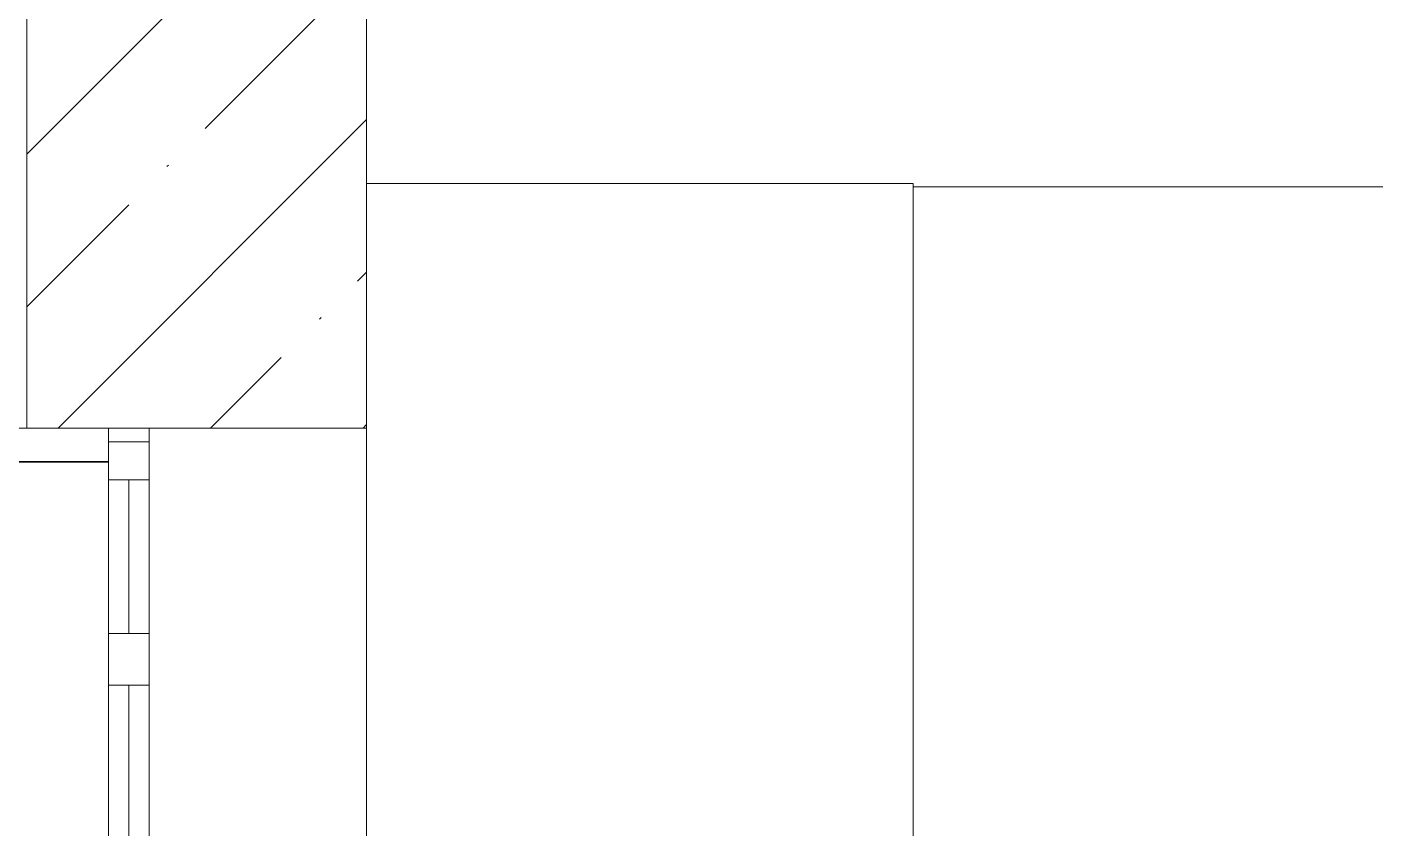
# Model space of a CAD drawing. Header units: millimetres. Extents: x -515342 to 330399, y -224905 to 507333.
# Drawn here: x 87846 to 89831, y 100113 to 101292 of the extents above; entities that cross this region are included whole.
import ezdxf

# ---------------------------------------------------------------- set-up
doc = ezdxf.new("R2010")
doc.units = ezdxf.units.MM
doc.layers.get('0').update_dxf_attribs({"lineweight": 0})
for name, color, linetype, lineweight in [('_ Окна', 7, 'Continuous', 0), ('Витраж', 7, 'Continuous', 0), ('Крыша', 7, 'Continuous', 0), ('Окна', 7, 'Continuous', 0), ('Отметки', 7, 'Continuous', 0), ('Стены внутренние', 7, 'Continuous', 0), ('Стены несущие', 7, 'Continuous', 0), ('Стены отделка', 7, 'Continuous', 0)]:
    doc.layers.add(name, color=color, linetype=linetype, lineweight=lineweight)

# ---------------------------------------------------------------- blocks, each defined once
blk = doc.blocks.new('Окно_ПВХ_2Створки_1Фрамуга-верх - АР_Окно_ОП_1820_h_х11700_2ст1фр-в-V24-О_АР_П_Разрез 1-1')
at = {"layer": '_ Окна'}
for p, q in [((-125, 2620), (-185, 2620)), ((-185, 2620), (-185, 2544)), ((-125, 2544), (-125, 2620)), ((-185, 2600), (-125, 2600)), ((-185, 2544), (-125, 2544)), ((-155, 2544), (-155, 2318)), ((-185, 2242), (-185, 2318)), ((-185, 2318), (-125, 2318)), ((-125, 2318), (-125, 2242)), ((-125, 2242), (-185, 2242)), ((-155, 2242), (-155, 836)), ((-125, 836), (-185, 836)), ((-185, 836), (-185, 760)), ((-125, 760), (-125, 836)), ((-185, 780), (-125, 780)), ((-185, 760), (-125, 760))]:
    blk.add_line(p, q, dxfattribs=at)
at = {"layer": 'Окна', "color": 253, "true_color": 0xaaaaaa}
for p, q in [((-125, 2620), (-185, 2620)), ((-185, 2620), (-185, 2544)), ((-125, 2544), (-125, 2620)), ((-185, 2318), (-185, 2544)), ((-125, 2544), (-125, 2318)), ((-185, 2318), (-185, 2242)), ((-125, 2242), (-125, 2318)), ((-185, 836), (-185, 2242)), ((-125, 2242), (-125, 836)), ((-185, 836), (-185, 760)), ((-125, 760), (-125, 836)), ((-185, 760), (-125, 760))]:
    blk.add_line(p, q, dxfattribs=at)
blk = doc.blocks.new('Прямоугольный импост - АР_Откос_Металлический_50х330 Белый Правый-9899491-О_АР_П_Разрез 1-1')
at = {"layer": 'Витраж', "lineweight": 18}
for p, q in [((-325, 2620), (-515, 2620)), ((-515, 2620), (-515, 2570)), ((-514, 2571), (-514, 2619)), ((-514, 2619), (-325, 2619)), ((-325, 2619), (-325, 2620)), ((-515, 2570), (-185, 2570)), ((-185, 2571), (-514, 2571))]:
    blk.add_line(p, q, dxfattribs=at)
blk = doc.blocks.new('СД_Люблино_Фасады_rvt-1-О_АР_П_Разрез 1-1')
at = {"layer": 'Стены внутренние'}
h = blk.add_hatch(dxfattribs=at)
h.set_pattern_fill('FP_1', color=256, style=0, pattern_type=2)
h.set_pattern_definition([(45, (48650.6, 7579.1), (-224.5064, 224.5064), []), (45, (48875.1, 7579.1), (-224.5064, 224.5064), [396.875, -79.375, 3.353, -76.022])])
h.paths.add_polyline_path([(-300, -3570), (195, -3570), (195, 760), (-305, 760), (-305, -1000), (-300, -1000)])
h.paths.add_polyline_path([(195, 2620), (195, 4160), (-305, 4160), (-305, 2620), (-125, 2620)])
h.paths.add_polyline_path([(-185, 6020), (195, 6020), (195, 7510), (-305, 7510), (-305, 6020)])
h.paths.add_polyline_path([(-185, 9370), (195, 9370), (195, 10810), (-305, 10810), (-305, 9370)])
h.paths.add_polyline_path([(195, 12670), (195, 13840), (-305, 13840), (-305, 12670), (-125, 12670)])
blk.add_line((195, 12670), (195, 10810), dxfattribs=at)
at = {"layer": 'Стены несущие'}
for p, q in [((-305, 13840), (-305, 12670)), ((-305, 12670), (-305, 13840)), ((195, 12670), (195, 13840)), ((-305, 12670), (-185, 12670)), ((-125, 12670), (195, 12670))]:
    blk.add_line(p, q, dxfattribs=at)
at = {"layer": 'Стены отделка', "lineweight": 9}
blk.add_line((-405, 12670), (-305, 12670), dxfattribs=at)
at = {"layer": 'Витраж', "lineweight": 9}
blk.add_blockref('Прямоугольный импост - АР_Откос_Металлический_50х330 Белый Правый-9899491-О_АР_П_Разрез 1-1', (0, 10050), dxfattribs=at)
at = {"layer": 'Окна', "lineweight": 9}
blk.add_blockref('Окно_ПВХ_2Створки_1Фрамуга-верх - АР_Окно_ОП_1820_h_х11700_2ст1фр-в-V24-О_АР_П_Разрез 1-1', (0, 10050), dxfattribs=at)

msp = doc.modelspace()

# ---------------------------------------------------------------- linework, layer by layer
at = {"layer": 'Крыша'}
msp.add_line((91570.5296, 101056.3929), (89150.5296, 101056.3929), dxfattribs=at)
at = {"layer": 'Отметки'}
msp.add_line((88274.3266, 100701.3929), (87052.6314, 100701.3929), dxfattribs=at)
at = {"layer": 'Стены внутренние'}
for p, q in [((89150.5296, 101061.3929), (88345.5296, 101061.3929)), ((89150.5296, 99281.3929), (89150.5296, 101061.3929))]:
    msp.add_line(p, q, dxfattribs=at)

# ---------------------------------------------------------------- block references
msp.add_blockref('СД_Люблино_Фасады_rvt-1-О_АР_П_Разрез 1-1', (88150.5296, 88031.3929))

doc.saveas('drawing.dxf')
